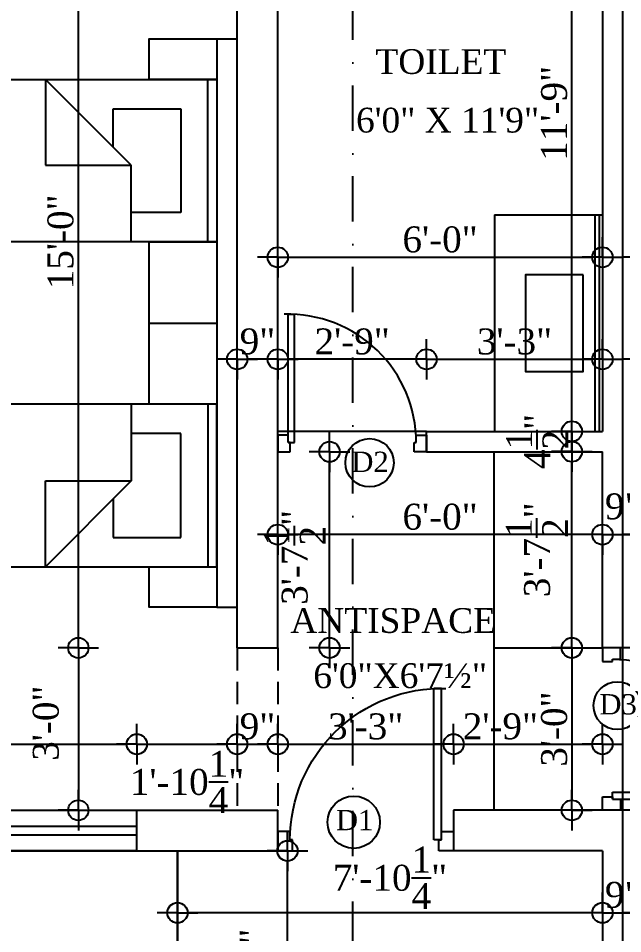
# Model space of a CAD drawing. Extents: x -4781 to 3971, y -2954 to -1072.
# Drawn here: x -2192.1 to -2058, y -2095 to -1892.1 of the extents above; entities that cross this region are included whole.
import ezdxf

# ---------------------------------------------------------------- set-up
doc = ezdxf.new("R2010")
doc.units = 0
doc.header["$LTSCALE"] = 20
doc.header["$MEASUREMENT"] = 0
doc.header["$PDMODE"] = 34
doc.linetypes.add('DASHDOT', pattern=[1, 0.5, -0.25, 0, -0.25])
doc.linetypes.add('HIDDEN', pattern=[0.375, 0.25, -0.125])
doc.layers.get('0').update_dxf_attribs({"linetype": 'CONTINUOUS'})
doc.layers.get('DEFPOINTS').update_dxf_attribs({"linetype": 'CONTINUOUS'})
doc.layers.add('area', color=3, linetype='CONTINUOUS', plot=False)
doc.layers.add('correct', color=230, linetype='CONTINUOUS', plot=False)
for name, color, linetype in [('DIMLINE', 254, 'CONTINUOUS'), ('DOOR', 1, 'CONTINUOUS'), ('DOOR TEXT', 2, 'CONTINUOUS'), ('FURN', 10, 'CONTINUOUS'), ('glass', 4, 'CONTINUOUS'), ('PLUMBING', 6, 'CONTINUOUS'), ('sec', 13, 'DASHDOT'), ('text', 2, 'CONTINUOUS'), ('wall', 13, 'CONTINUOUS'), ('WINDOW', 4, 'CONTINUOUS'), ('window sill', 5, 'CONTINUOUS')]:
    doc.layers.add(name, color=color, linetype=linetype)
doc.styles.add('DIMTEXT', font='times_1.ttf')
doc.styles.add('style5', font='times_1.ttf')
doc.dimstyles.new('ARCH_48_0', dxfattribs={"dimtxt": 5.75, "dimasz": 2.25, "dimexe": 0.25, "dimexo": 0, "dimgap": 1, "dimtad": 1, "dimzin": 3, "dimdsep": 46, "dimlunit": 4, "dimtxsty": 'DIMTEXT', "dimblk": 'BLK', "dimcen": 0, "dimdle": 0.09375, "dimse1": 1, "dimse2": 1, "dimclrd": 254, "dimclrt": 3, "dimadec": 1, "dimazin": 0, "dimtfac": 1, "dimtix": 1, "dimtmove": 2, "dimatfit": 3, "dimldrblk": 'NONE', "dimfxl": 0.25, "dimtvp": 1.4625, "dimtolj": 1, "dimtzin": 15, "dimarcsym": 0})

# ---------------------------------------------------------------- blocks, each defined once
blk = doc.blocks.new('DR1H902')
at = {"color": 0}
for p, q in [((-0.5, 0), (-0.5, 1)), ((-0.5, 1), (-0.45, 1)), ((-0.45, 0), (-0.45, 1)), ((-0.5, 0), (-0.45, 0))]:
    blk.add_line(p, q, dxfattribs=at)
blk.add_arc((-0.5, 0), 1, 0, 91.70698, dxfattribs=at)
blk = doc.blocks.new('A$C3B4262AC')
at = {"layer": 'DOOR'}
for p, q in [((0, 4), (0, 0)), ((2.5, 4), (0, 4)), ((2.5, 2.25), (2.5, 4)), ((3, 2.25), (2.5, 2.25)), ((3, 0), (3, 2.25)), ((0, 0), (3, 0))]:
    blk.add_line(p, q, dxfattribs=at)
blk = doc.blocks.new('A$C1F9E242A')
blk.add_blockref('A$C3B4262AC', (0, 0))
at = {"xscale": -1}
blk.add_blockref('A$C3B4262AC', (36, 0), dxfattribs=at)
at = {"layer": 'DOOR', "xscale": -31, "yscale": 31, "zscale": 68.88888888888889}
blk.add_blockref('DR1H902', (18, 2.25), dxfattribs=at)
blk = doc.blocks.new('*U33')
at = {"xscale": -1}
blk.add_blockref('A$C1F9E242A', (0, -2), dxfattribs=at)
blk = doc.blocks.new('*U34')
at = {"xscale": -1}
blk.add_blockref('A$C1F9E242A', (0, -2), dxfattribs=at)
blk = doc.blocks.new('RECTANG')
for p, q in [((1, 1), (0, 1)), ((0, 1), (0, 0)), ((1, 0), (1, 1)), ((0, 0), (1, 0))]:
    blk.add_line(p, q)
blk = doc.blocks.new('BEDHOSP')
at = {"color": 0}
for p, q in [((-78, -18), (-78, 18)), ((-19, 18), (-19, 1)), ((-2, 18), (-2, -18)), ((-8, 11.5), (-19, 11.5)), ((-8, -11.5), (-8, 11.5)), ((-19, 1), (-38, -18)), ((-38, -18), (-38, 1)), ((-38, 1), (-19, 1)), ((-23, -3), (-23, -11.5)), ((-23, -11.5), (-8, -11.5))]:
    blk.add_line(p, q, dxfattribs=at)
at = {"color": 0, "xscale": 80, "yscale": 36, "zscale": 80}
blk.add_blockref('RECTANG', (-80, -18), dxfattribs=at)
blk = doc.blocks.new('BLK')
for q in [(0, 2), (-2, 0), (2, 0), (0, -2)]:
    blk.add_line((0, 0), q)
blk.add_circle((0, 0), 1)
blk = doc.blocks.new('*D78')
at = {"layer": 'DEFPOINTS', "color": 0, "lineweight": -2, "transparency": 16777216}
for p in [(-2143.55, -2031.65), (-2178.78, -2067.65), (-2143.55, -2067.65)]:
    blk.add_point(p, dxfattribs=at)
at = {"layer": 'DIMLINE', "color": 254, "lineweight": -2, "transparency": 16777216}
blk.add_line((-2178.78, -2033.9), (-2178.78, -2065.4), dxfattribs=at)
at = {"layer": 'DIMLINE', "color": 254, "lineweight": -2, "transparency": 16777216, "xscale": 2.25, "yscale": 2.25, "zscale": 2.25}
for p, rotation in [((-2178.78, -2031.65), 90), ((-2178.78, -2067.65), 270)]:
    blk.add_blockref('BLK', p, dxfattribs=dict(at, rotation=rotation))
at = {"layer": 'DIMLINE', "color": 3, "lineweight": -2, "transparency": 16777216, "insert": (-2185.97, -2048.34), "char_height": 5.75, "attachment_point": 5, "rotation": 90, "style": 'DIMTEXT'}
blk.add_mtext('\\A1;3\'-0"', dxfattribs=at)
blk = doc.blocks.new('_None')
blk = doc.blocks.new('*D79')
at = {"layer": 'DEFPOINTS', "color": 0, "lineweight": -2, "transparency": 16777216}
for p in [(-2178.78, -1851.65), (-2165.8, -1851.65), (-2143.55, -2031.65)]:
    blk.add_point(p, dxfattribs=at)
at = {"layer": 'DIMLINE', "color": 254, "lineweight": -2, "transparency": 16777216}
blk.add_line((-2178.78, -2029.4), (-2178.78, -1853.9), dxfattribs=at)
at = {"layer": 'DIMLINE', "color": 254, "lineweight": -2, "transparency": 16777216, "xscale": 2.25, "yscale": 2.25, "zscale": 2.25}
for p, rotation in [((-2178.78, -1851.65), 90), ((-2178.78, -2031.65), 270)]:
    blk.add_blockref('BLK', p, dxfattribs=dict(at, rotation=rotation))
at = {"layer": 'DIMLINE', "color": 3, "lineweight": -2, "transparency": 16777216, "insert": (-2182.71, -1941.65), "char_height": 5.75, "attachment_point": 5, "rotation": 90, "style": 'DIMTEXT'}
blk.add_mtext('\\A1;15\'-0"', dxfattribs=at)
blk = doc.blocks.new('*D82')
at = {"layer": 'DEFPOINTS', "color": 0, "lineweight": -2, "transparency": 16777216}
for p in [(-2165.8, -2053), (-2259.3, -2067.65), (-2165.8, -2067.65)]:
    blk.add_point(p, dxfattribs=at)
at = {"layer": 'DIMLINE', "color": 254, "lineweight": -2, "transparency": 16777216}
blk.add_line((-2257.05, -2053), (-2168.05, -2053), dxfattribs=at)
at = {"layer": 'DIMLINE', "color": 254, "lineweight": -2, "transparency": 16777216, "xscale": 2.25, "yscale": 2.25, "zscale": 2.25, "rotation": 180}
blk.add_blockref('BLK', (-2259.3, -2053), dxfattribs=at)
at = {"layer": 'DIMLINE', "color": 254, "lineweight": -2, "transparency": 16777216, "xscale": 2.25, "yscale": 2.25, "zscale": 2.25}
blk.add_blockref('BLK', (-2165.8, -2053), dxfattribs=at)
at = {"layer": 'DIMLINE', "color": 3, "lineweight": -2, "transparency": 16777216, "insert": (-2212.55, -2045.25), "char_height": 5.75, "attachment_point": 5, "style": 'DIMTEXT'}
blk.add_mtext('\\A1;7\'-9{\\H1.000000x;\\S1/2;}"', dxfattribs=at)
blk = doc.blocks.new('*D83')
at = {"layer": 'DEFPOINTS', "color": 0, "lineweight": -2, "transparency": 16777216}
for p in [(-2143.55, -2053), (-2165.8, -2067.65), (-2143.55, -2067.65)]:
    blk.add_point(p, dxfattribs=at)
at = {"layer": 'DIMLINE', "color": 254, "lineweight": -2, "transparency": 16777216}
blk.add_line((-2163.55, -2053), (-2145.8, -2053), dxfattribs=at)
at = {"layer": 'DIMLINE', "color": 254, "lineweight": -2, "transparency": 16777216, "xscale": 2.25, "yscale": 2.25, "zscale": 2.25, "rotation": 180}
blk.add_blockref('BLK', (-2165.8, -2053), dxfattribs=at)
at = {"layer": 'DIMLINE', "color": 254, "lineweight": -2, "transparency": 16777216, "xscale": 2.25, "yscale": 2.25, "zscale": 2.25}
blk.add_blockref('BLK', (-2143.55, -2053), dxfattribs=at)
at = {"layer": 'DIMLINE', "color": 3, "lineweight": -2, "transparency": 16777216, "insert": (-2154.67, -2061.37), "char_height": 5.75, "attachment_point": 5, "style": 'DIMTEXT'}
blk.add_mtext('\\A1;1\'-10{\\H1.000000x;\\S1/4;}"', dxfattribs=at)
blk = doc.blocks.new('*D84')
at = {"layer": 'DEFPOINTS', "color": 0, "lineweight": -2, "transparency": 16777216}
for p in [(-2134.55, -2053), (-2143.55, -2067.65), (-2134.55, -2067.65)]:
    blk.add_point(p, dxfattribs=at)
at = {"layer": 'DIMLINE', "color": 254, "lineweight": -2, "transparency": 16777216}
blk.add_line((-2141.3, -2053), (-2136.8, -2053), dxfattribs=at)
at = {"layer": 'DIMLINE', "color": 254, "lineweight": -2, "transparency": 16777216, "xscale": 2.25, "yscale": 2.25, "zscale": 2.25, "rotation": 180}
blk.add_blockref('BLK', (-2143.55, -2053), dxfattribs=at)
at = {"layer": 'DIMLINE', "color": 254, "lineweight": -2, "transparency": 16777216, "xscale": 2.25, "yscale": 2.25, "zscale": 2.25}
blk.add_blockref('BLK', (-2134.55, -2053), dxfattribs=at)
at = {"layer": 'DIMLINE', "color": 3, "lineweight": -2, "transparency": 16777216, "insert": (-2139.05, -2049.07), "char_height": 5.75, "attachment_point": 5, "style": 'DIMTEXT'}
blk.add_mtext('\\A1;9"', dxfattribs=at)
blk = doc.blocks.new('*D85')
at = {"layer": 'DEFPOINTS', "color": 0, "lineweight": -2, "transparency": 16777216}
for p in [(-2095.55, -2053), (-2134.55, -2067.65), (-2095.55, -2067.65)]:
    blk.add_point(p, dxfattribs=at)
at = {"layer": 'DIMLINE', "color": 254, "lineweight": -2, "transparency": 16777216}
blk.add_line((-2132.3, -2053), (-2097.8, -2053), dxfattribs=at)
at = {"layer": 'DIMLINE', "color": 254, "lineweight": -2, "transparency": 16777216, "xscale": 2.25, "yscale": 2.25, "zscale": 2.25, "rotation": 180}
blk.add_blockref('BLK', (-2134.55, -2053), dxfattribs=at)
at = {"layer": 'DIMLINE', "color": 254, "lineweight": -2, "transparency": 16777216, "xscale": 2.25, "yscale": 2.25, "zscale": 2.25}
blk.add_blockref('BLK', (-2095.55, -2053), dxfattribs=at)
at = {"layer": 'DIMLINE', "color": 3, "lineweight": -2, "transparency": 16777216, "insert": (-2115.05, -2049.08), "char_height": 5.75, "attachment_point": 5, "style": 'DIMTEXT'}
blk.add_mtext('\\A1;3\'-3"', dxfattribs=at)
blk = doc.blocks.new('*D86')
at = {"layer": 'DEFPOINTS', "color": 0, "lineweight": -2, "transparency": 16777216}
for p in [(-2062.55, -2053), (-2095.55, -2067.65), (-2062.55, -2067.65)]:
    blk.add_point(p, dxfattribs=at)
at = {"layer": 'DIMLINE', "color": 254, "lineweight": -2, "transparency": 16777216}
blk.add_line((-2093.3, -2053), (-2064.8, -2053), dxfattribs=at)
at = {"layer": 'DIMLINE', "color": 254, "lineweight": -2, "transparency": 16777216, "xscale": 2.25, "yscale": 2.25, "zscale": 2.25, "rotation": 180}
blk.add_blockref('BLK', (-2095.55, -2053), dxfattribs=at)
at = {"layer": 'DIMLINE', "color": 254, "lineweight": -2, "transparency": 16777216, "xscale": 2.25, "yscale": 2.25, "zscale": 2.25}
blk.add_blockref('BLK', (-2062.55, -2053), dxfattribs=at)
at = {"layer": 'DIMLINE', "color": 3, "lineweight": -2, "transparency": 16777216, "insert": (-2085.17, -2049.07), "char_height": 5.75, "attachment_point": 5, "style": 'DIMTEXT'}
blk.add_mtext('\\A1;2\'-9"', dxfattribs=at)
blk = doc.blocks.new('*D87')
at = {"layer": 'DEFPOINTS', "color": 0, "lineweight": -2, "transparency": 16777216}
for p in [(-2053.55, -2006.54), (-2062.55, -2067.65), (-2053.55, -2067.65)]:
    blk.add_point(p, dxfattribs=at)
at = {"layer": 'DIMLINE', "color": 254, "lineweight": -2, "transparency": 16777216}
blk.add_line((-2060.3, -2006.54), (-2055.8, -2006.54), dxfattribs=at)
at = {"layer": 'DIMLINE', "color": 254, "lineweight": -2, "transparency": 16777216, "xscale": 2.25, "yscale": 2.25, "zscale": 2.25, "rotation": 180}
blk.add_blockref('BLK', (-2062.55, -2006.54), dxfattribs=at)
at = {"layer": 'DIMLINE', "color": 254, "lineweight": -2, "transparency": 16777216, "xscale": 2.25, "yscale": 2.25, "zscale": 2.25}
blk.add_blockref('BLK', (-2053.55, -2006.54), dxfattribs=at)
at = {"layer": 'DIMLINE', "color": 3, "lineweight": -2, "transparency": 16777216, "insert": (-2058.05, -2000.31), "char_height": 5.75, "attachment_point": 5, "style": 'DIMTEXT'}
blk.add_mtext('\\A1;9"', dxfattribs=at)
blk = doc.blocks.new('*D90')
at = {"layer": 'DEFPOINTS', "color": 0, "lineweight": -2, "transparency": 16777216}
for p in [(-2069.31, -1988.15), (-2062.55, -1988.15), (-2062.55, -2031.65)]:
    blk.add_point(p, dxfattribs=at)
at = {"layer": 'DIMLINE', "color": 254, "lineweight": -2, "transparency": 16777216}
blk.add_line((-2069.31, -2029.4), (-2069.31, -1990.4), dxfattribs=at)
at = {"layer": 'DIMLINE', "color": 254, "lineweight": -2, "transparency": 16777216, "xscale": 2.25, "yscale": 2.25, "zscale": 2.25}
for p, rotation in [((-2069.31, -1988.15), 90), ((-2069.31, -2031.65), 270)]:
    blk.add_blockref('BLK', p, dxfattribs=dict(at, rotation=rotation))
at = {"layer": 'DIMLINE', "color": 3, "lineweight": -2, "transparency": 16777216, "insert": (-2077.06, -2009.9), "char_height": 5.75, "attachment_point": 5, "rotation": 90, "style": 'DIMTEXT'}
blk.add_mtext('\\A1;3\'-7{\\H1.000000x;\\S1/2;}"', dxfattribs=at)
blk = doc.blocks.new('*D91')
at = {"layer": 'DEFPOINTS', "color": 0, "lineweight": -2, "transparency": 16777216}
for p in [(-2134.55, -1988.17), (-2123.06, -1988.17), (-2134.55, -2031.65)]:
    blk.add_point(p, dxfattribs=at)
at = {"layer": 'DIMLINE', "color": 254, "lineweight": -2, "transparency": 16777216}
blk.add_line((-2123.06, -2029.4), (-2123.06, -1990.42), dxfattribs=at)
at = {"layer": 'DIMLINE', "color": 254, "lineweight": -2, "transparency": 16777216, "xscale": 2.25, "yscale": 2.25, "zscale": 2.25}
for p, rotation in [((-2123.06, -1988.17), 90), ((-2123.06, -2031.65), 270)]:
    blk.add_blockref('BLK', p, dxfattribs=dict(at, rotation=rotation))
at = {"layer": 'DIMLINE', "color": 3, "lineweight": -2, "transparency": 16777216, "insert": (-2130.82, -2011.59), "char_height": 5.75, "attachment_point": 5, "rotation": 90, "style": 'DIMTEXT'}
blk.add_mtext('\\A1;3\'-7{\\H1.000000x;\\S1/2;}"', dxfattribs=at)
blk = doc.blocks.new('*D92')
at = {"layer": 'DEFPOINTS', "color": 0, "lineweight": -2, "transparency": 16777216}
for p in [(-2096.53, -1983.65), (-2069.31, -1983.65), (-2096.53, -1988.15)]:
    blk.add_point(p, dxfattribs=at)
at = {"layer": 'DIMLINE', "color": 254, "lineweight": -2, "transparency": 16777216}
for p, q in [((-2069.31, -1981.4), (-2069.31, -1979.15)), ((-2069.31, -1988.15), (-2069.31, -1983.65)), ((-2069.31, -1990.4), (-2069.31, -1992.65))]:
    blk.add_line(p, q, dxfattribs=at)
at = {"layer": 'DIMLINE', "color": 254, "lineweight": -2, "transparency": 16777216, "xscale": 2.25, "yscale": 2.25, "zscale": 2.25}
for p, rotation in [((-2069.31, -1983.65), 270), ((-2069.31, -1988.15), 90)]:
    blk.add_blockref('BLK', p, dxfattribs=dict(at, rotation=rotation))
at = {"layer": 'DIMLINE', "color": 3, "lineweight": -2, "transparency": 16777216, "insert": (-2077, -1985.9), "char_height": 5.75, "attachment_point": 5, "rotation": 90, "style": 'DIMTEXT'}
blk.add_mtext('\\A1;4{\\H1.000000x;\\S1/2;}"', dxfattribs=at)
blk = doc.blocks.new('*D93')
at = {"layer": 'DEFPOINTS', "color": 0, "lineweight": -2, "transparency": 16777216}
for p in [(-2098.55, -1842.65), (-2069.31, -1842.65), (-2095.02, -1983.65)]:
    blk.add_point(p, dxfattribs=at)
at = {"layer": 'DIMLINE', "color": 254, "lineweight": -2, "transparency": 16777216}
blk.add_line((-2069.31, -1981.4), (-2069.31, -1844.9), dxfattribs=at)
at = {"layer": 'DIMLINE', "color": 254, "lineweight": -2, "transparency": 16777216, "xscale": 2.25, "yscale": 2.25, "zscale": 2.25}
for p, rotation in [((-2069.31, -1842.65), 90), ((-2069.31, -1983.65), 270)]:
    blk.add_blockref('BLK', p, dxfattribs=dict(at, rotation=rotation))
at = {"layer": 'DIMLINE', "color": 3, "lineweight": -2, "transparency": 16777216, "insert": (-2073.24, -1913.15), "char_height": 5.75, "attachment_point": 5, "rotation": 90, "style": 'DIMTEXT'}
blk.add_mtext('\\A1;11\'-9"', dxfattribs=at)
blk = doc.blocks.new('*D100')
at = {"layer": 'DEFPOINTS', "color": 0, "lineweight": -2, "transparency": 16777216}
for p in [(-2062.55, -1967.68), (-2101.55, -1983.65), (-2062.55, -1983.65)]:
    blk.add_point(p, dxfattribs=at)
at = {"layer": 'DIMLINE', "color": 254, "lineweight": -2, "transparency": 16777216}
blk.add_line((-2099.3, -1967.68), (-2064.8, -1967.68), dxfattribs=at)
at = {"layer": 'DIMLINE', "color": 254, "lineweight": -2, "transparency": 16777216, "xscale": 2.25, "yscale": 2.25, "zscale": 2.25, "rotation": 180}
blk.add_blockref('BLK', (-2101.55, -1967.68), dxfattribs=at)
at = {"layer": 'DIMLINE', "color": 254, "lineweight": -2, "transparency": 16777216, "xscale": 2.25, "yscale": 2.25, "zscale": 2.25}
blk.add_blockref('BLK', (-2062.55, -1967.68), dxfattribs=at)
at = {"layer": 'DIMLINE', "color": 3, "lineweight": -2, "transparency": 16777216, "insert": (-2082.05, -1963.76), "char_height": 5.75, "attachment_point": 5, "style": 'DIMTEXT'}
blk.add_mtext('\\A1;3\'-3"', dxfattribs=at)
blk = doc.blocks.new('*D101')
at = {"layer": 'DEFPOINTS', "color": 0, "lineweight": -2, "transparency": 16777216}
for p in [(-2134.55, -1967.68), (-2134.55, -1983.65), (-2101.55, -1983.65)]:
    blk.add_point(p, dxfattribs=at)
at = {"layer": 'DIMLINE', "color": 254, "lineweight": -2, "transparency": 16777216}
blk.add_line((-2103.8, -1967.68), (-2132.3, -1967.68), dxfattribs=at)
at = {"layer": 'DIMLINE', "color": 254, "lineweight": -2, "transparency": 16777216, "xscale": 2.25, "yscale": 2.25, "zscale": 2.25, "rotation": 180}
blk.add_blockref('BLK', (-2134.55, -1967.68), dxfattribs=at)
at = {"layer": 'DIMLINE', "color": 254, "lineweight": -2, "transparency": 16777216, "xscale": 2.25, "yscale": 2.25, "zscale": 2.25}
blk.add_blockref('BLK', (-2101.55, -1967.68), dxfattribs=at)
at = {"layer": 'DIMLINE', "color": 3, "lineweight": -2, "transparency": 16777216, "insert": (-2118.05, -1963.75), "char_height": 5.75, "attachment_point": 5, "style": 'DIMTEXT'}
blk.add_mtext('\\A1;2\'-9"', dxfattribs=at)
blk = doc.blocks.new('*D102')
at = {"layer": 'DEFPOINTS', "color": 0, "lineweight": -2, "transparency": 16777216}
for p in [(-2014.55, -1967.68), (-2053.55, -1983.65), (-2014.55, -1983.65)]:
    blk.add_point(p, dxfattribs=at)
at = {"layer": 'DIMLINE', "color": 254, "lineweight": -2, "transparency": 16777216}
blk.add_line((-2051.3, -1967.68), (-2016.8, -1967.68), dxfattribs=at)
at = {"layer": 'DIMLINE', "color": 254, "lineweight": -2, "transparency": 16777216, "xscale": 2.25, "yscale": 2.25, "zscale": 2.25, "rotation": 180}
blk.add_blockref('BLK', (-2053.55, -1967.68), dxfattribs=at)
at = {"layer": 'DIMLINE', "color": 254, "lineweight": -2, "transparency": 16777216, "xscale": 2.25, "yscale": 2.25, "zscale": 2.25}
blk.add_blockref('BLK', (-2014.55, -1967.68), dxfattribs=at)
at = {"layer": 'DIMLINE', "color": 3, "lineweight": -2, "transparency": 16777216, "insert": (-2034.05, -1963.76), "char_height": 5.75, "attachment_point": 5, "style": 'DIMTEXT'}
blk.add_mtext('\\A1;3\'-3"', dxfattribs=at)
blk = doc.blocks.new('*D105')
at = {"layer": 'DEFPOINTS', "color": 0, "lineweight": -2, "transparency": 16777216}
for p in [(-2053.55, -2001.7), (-1981.55, -2001.7), (-1981.55, -2006.54)]:
    blk.add_point(p, dxfattribs=at)
at = {"layer": 'DIMLINE', "color": 254, "lineweight": -2, "transparency": 16777216}
blk.add_line((-2051.3, -2006.54), (-1983.8, -2006.54), dxfattribs=at)
at = {"layer": 'DIMLINE', "color": 254, "lineweight": -2, "transparency": 16777216, "xscale": 2.25, "yscale": 2.25, "zscale": 2.25, "rotation": 180}
blk.add_blockref('BLK', (-2053.55, -2006.54), dxfattribs=at)
at = {"layer": 'DIMLINE', "color": 254, "lineweight": -2, "transparency": 16777216, "xscale": 2.25, "yscale": 2.25, "zscale": 2.25}
blk.add_blockref('BLK', (-1981.55, -2006.54), dxfattribs=at)
at = {"layer": 'DIMLINE', "color": 3, "lineweight": -2, "transparency": 16777216, "insert": (-2017.55, -2002.61), "char_height": 5.75, "attachment_point": 5, "style": 'DIMTEXT'}
blk.add_mtext('\\A1;6\'-0"', dxfattribs=at)
blk = doc.blocks.new('*D106')
at = {"layer": 'DEFPOINTS', "color": 0, "lineweight": -2, "transparency": 16777216}
for p in [(-2134.55, -1996.91), (-2062.55, -1996.91), (-2134.55, -2006.54)]:
    blk.add_point(p, dxfattribs=at)
at = {"layer": 'DIMLINE', "color": 254, "lineweight": -2, "transparency": 16777216}
blk.add_line((-2064.8, -2006.54), (-2132.3, -2006.54), dxfattribs=at)
at = {"layer": 'DIMLINE', "color": 254, "lineweight": -2, "transparency": 16777216, "xscale": 2.25, "yscale": 2.25, "zscale": 2.25, "rotation": 180}
blk.add_blockref('BLK', (-2134.55, -2006.54), dxfattribs=at)
at = {"layer": 'DIMLINE', "color": 254, "lineweight": -2, "transparency": 16777216, "xscale": 2.25, "yscale": 2.25, "zscale": 2.25}
blk.add_blockref('BLK', (-2062.55, -2006.54), dxfattribs=at)
at = {"layer": 'DIMLINE', "color": 3, "lineweight": -2, "transparency": 16777216, "insert": (-2098.55, -2002.61), "char_height": 5.75, "attachment_point": 5, "style": 'DIMTEXT'}
blk.add_mtext('\\A1;6\'-0"', dxfattribs=at)
blk = doc.blocks.new('*D107')
at = {"layer": 'DEFPOINTS', "color": 0, "lineweight": -2, "transparency": 16777216}
for p in [(-2143.55, -1967.68), (-2143.55, -1975), (-2134.55, -1975)]:
    blk.add_point(p, dxfattribs=at)
at = {"layer": 'DIMLINE', "color": 254, "lineweight": -2, "transparency": 16777216}
blk.add_line((-2136.8, -1967.68), (-2141.3, -1967.68), dxfattribs=at)
at = {"layer": 'DIMLINE', "color": 254, "lineweight": -2, "transparency": 16777216, "xscale": 2.25, "yscale": 2.25, "zscale": 2.25, "rotation": 180}
blk.add_blockref('BLK', (-2143.55, -1967.68), dxfattribs=at)
at = {"layer": 'DIMLINE', "color": 254, "lineweight": -2, "transparency": 16777216, "xscale": 2.25, "yscale": 2.25, "zscale": 2.25}
blk.add_blockref('BLK', (-2134.55, -1967.68), dxfattribs=at)
at = {"layer": 'DIMLINE', "color": 3, "lineweight": -2, "transparency": 16777216, "insert": (-2139.05, -1963.75), "char_height": 5.75, "attachment_point": 5, "style": 'DIMTEXT'}
blk.add_mtext('\\A1;9"', dxfattribs=at)
blk = doc.blocks.new('*D123')
at = {"layer": 'DEFPOINTS', "color": 0, "lineweight": -2, "transparency": 16777216}
for p in [(-2062.55, -1945.07), (-2134.55, -1949.73), (-2062.55, -1949.73)]:
    blk.add_point(p, dxfattribs=at)
at = {"layer": 'DIMLINE', "color": 254, "lineweight": -2, "transparency": 16777216}
blk.add_line((-2132.3, -1945.07), (-2064.8, -1945.07), dxfattribs=at)
at = {"layer": 'DIMLINE', "color": 254, "lineweight": -2, "transparency": 16777216, "xscale": 2.25, "yscale": 2.25, "zscale": 2.25, "rotation": 180}
blk.add_blockref('BLK', (-2134.55, -1945.07), dxfattribs=at)
at = {"layer": 'DIMLINE', "color": 254, "lineweight": -2, "transparency": 16777216, "xscale": 2.25, "yscale": 2.25, "zscale": 2.25}
blk.add_blockref('BLK', (-2062.55, -1945.07), dxfattribs=at)
at = {"layer": 'DIMLINE', "color": 3, "lineweight": -2, "transparency": 16777216, "insert": (-2098.55, -1941.14), "char_height": 5.75, "attachment_point": 5, "style": 'DIMTEXT'}
blk.add_mtext('\\A1;6\'-0"', dxfattribs=at)
blk = doc.blocks.new('*D124')
at = {"layer": 'DEFPOINTS', "color": 0, "lineweight": -2, "transparency": 16777216}
for p in [(-1981.55, -1945.07), (-2053.55, -1956.28), (-1981.55, -1956.28)]:
    blk.add_point(p, dxfattribs=at)
at = {"layer": 'DIMLINE', "color": 254, "lineweight": -2, "transparency": 16777216}
blk.add_line((-2051.3, -1945.07), (-1983.8, -1945.07), dxfattribs=at)
at = {"layer": 'DIMLINE', "color": 254, "lineweight": -2, "transparency": 16777216, "xscale": 2.25, "yscale": 2.25, "zscale": 2.25, "rotation": 180}
blk.add_blockref('BLK', (-2053.55, -1945.07), dxfattribs=at)
at = {"layer": 'DIMLINE', "color": 254, "lineweight": -2, "transparency": 16777216, "xscale": 2.25, "yscale": 2.25, "zscale": 2.25}
blk.add_blockref('BLK', (-1981.55, -1945.07), dxfattribs=at)
at = {"layer": 'DIMLINE', "color": 3, "lineweight": -2, "transparency": 16777216, "insert": (-2017.55, -1941.14), "char_height": 5.75, "attachment_point": 5, "style": 'DIMTEXT'}
blk.add_mtext('\\A1;6\'-0"', dxfattribs=at)
blk = doc.blocks.new('*D148')
at = {"layer": 'DEFPOINTS', "color": 0, "lineweight": -2, "transparency": 16777216}
for p in [(-2150.17, -2076.65), (-2132.4, -2076.65), (-2147.8, -2132.15)]:
    blk.add_point(p, dxfattribs=at)
at = {"layer": 'DIMLINE', "color": 254, "lineweight": -2, "transparency": 16777216}
blk.add_line((-2132.4, -2129.9), (-2132.4, -2078.9), dxfattribs=at)
at = {"layer": 'DIMLINE', "color": 254, "lineweight": -2, "transparency": 16777216, "xscale": 2.25, "yscale": 2.25, "zscale": 2.25}
for p, rotation in [((-2132.4, -2076.65), 90), ((-2132.4, -2132.15), 270)]:
    blk.add_blockref('BLK', p, dxfattribs=dict(at, rotation=rotation))
at = {"layer": 'DIMLINE', "color": 3, "lineweight": -2, "transparency": 16777216, "insert": (-2140.15, -2104.4), "char_height": 5.75, "attachment_point": 5, "rotation": 90, "style": 'DIMTEXT'}
blk.add_mtext('\\A1;4\'-7{\\H1.000000x;\\S1/2;}"', dxfattribs=at)
blk = doc.blocks.new('*D151')
at = {"layer": 'DEFPOINTS', "color": 0, "lineweight": -2, "transparency": 16777216}
for p in [(-2053.55, -2090.37), (-2062.55, -2136.65), (-2053.55, -2136.65)]:
    blk.add_point(p, dxfattribs=at)
at = {"layer": 'DIMLINE', "color": 254, "lineweight": -2, "transparency": 16777216}
blk.add_line((-2060.3, -2090.37), (-2055.8, -2090.37), dxfattribs=at)
at = {"layer": 'DIMLINE', "color": 254, "lineweight": -2, "transparency": 16777216, "xscale": 2.25, "yscale": 2.25, "zscale": 2.25, "rotation": 180}
blk.add_blockref('BLK', (-2062.55, -2090.37), dxfattribs=at)
at = {"layer": 'DIMLINE', "color": 254, "lineweight": -2, "transparency": 16777216, "xscale": 2.25, "yscale": 2.25, "zscale": 2.25}
blk.add_blockref('BLK', (-2053.55, -2090.37), dxfattribs=at)
at = {"layer": 'DIMLINE', "color": 3, "lineweight": -2, "transparency": 16777216, "insert": (-2058.05, -2086.43), "char_height": 5.75, "attachment_point": 5, "style": 'DIMTEXT'}
blk.add_mtext('\\A1;9"', dxfattribs=at)
blk = doc.blocks.new('*D154')
at = {"layer": 'DEFPOINTS', "color": 0, "lineweight": -2, "transparency": 16777216}
for p in [(-1959.3, -2090.37), (-2053.55, -2111.66), (-1959.3, -2111.66)]:
    blk.add_point(p, dxfattribs=at)
at = {"layer": 'DIMLINE', "color": 254, "lineweight": -2, "transparency": 16777216}
blk.add_line((-2051.3, -2090.37), (-1961.55, -2090.37), dxfattribs=at)
at = {"layer": 'DIMLINE', "color": 254, "lineweight": -2, "transparency": 16777216, "xscale": 2.25, "yscale": 2.25, "zscale": 2.25, "rotation": 180}
blk.add_blockref('BLK', (-2053.55, -2090.37), dxfattribs=at)
at = {"layer": 'DIMLINE', "color": 254, "lineweight": -2, "transparency": 16777216, "xscale": 2.25, "yscale": 2.25, "zscale": 2.25}
blk.add_blockref('BLK', (-1959.3, -2090.37), dxfattribs=at)
at = {"layer": 'DIMLINE', "color": 3, "lineweight": -2, "transparency": 16777216, "insert": (-2006.42, -2082.61), "char_height": 5.75, "attachment_point": 5, "style": 'DIMTEXT'}
blk.add_mtext('\\A1;7\'-10{\\H1.000000x;\\S1/4;}"', dxfattribs=at)
blk = doc.blocks.new('*D156')
at = {"layer": 'DEFPOINTS', "color": 0, "lineweight": -2, "transparency": 16777216}
for p in [(-2156.8, -2076.65), (-2062.55, -2076.65), (-2156.8, -2090.37)]:
    blk.add_point(p, dxfattribs=at)
at = {"layer": 'DIMLINE', "color": 254, "lineweight": -2, "transparency": 16777216}
blk.add_line((-2064.8, -2090.37), (-2154.55, -2090.37), dxfattribs=at)
at = {"layer": 'DIMLINE', "color": 254, "lineweight": -2, "transparency": 16777216, "xscale": 2.25, "yscale": 2.25, "zscale": 2.25, "rotation": 180}
blk.add_blockref('BLK', (-2156.8, -2090.37), dxfattribs=at)
at = {"layer": 'DIMLINE', "color": 254, "lineweight": -2, "transparency": 16777216, "xscale": 2.25, "yscale": 2.25, "zscale": 2.25}
blk.add_blockref('BLK', (-2062.55, -2090.37), dxfattribs=at)
at = {"layer": 'DIMLINE', "color": 3, "lineweight": -2, "transparency": 16777216, "insert": (-2109.67, -2082.61), "char_height": 5.75, "attachment_point": 5, "style": 'DIMTEXT'}
blk.add_mtext('\\A1;7\'-10{\\H1.000000x;\\S1/4;}"', dxfattribs=at)
blk = doc.blocks.new('*D366')
at = {"layer": 'DEFPOINTS', "color": 0, "lineweight": -2, "transparency": 16777216}
for p in [(-2062.55, -2031.65), (-2069.31, -2067.65), (-2062.55, -2067.65)]:
    blk.add_point(p, dxfattribs=at)
at = {"layer": 'DIMLINE', "color": 254, "lineweight": -2, "transparency": 16777216}
blk.add_line((-2069.31, -2033.9), (-2069.31, -2065.4), dxfattribs=at)
at = {"layer": 'DIMLINE', "color": 254, "lineweight": -2, "transparency": 16777216, "xscale": 2.25, "yscale": 2.25, "zscale": 2.25}
for p, rotation in [((-2069.31, -2031.65), 90), ((-2069.31, -2067.65), 270)]:
    blk.add_blockref('BLK', p, dxfattribs=dict(at, rotation=rotation))
at = {"layer": 'DIMLINE', "color": 3, "lineweight": -2, "transparency": 16777216, "insert": (-2073.23, -2049.65), "char_height": 5.75, "attachment_point": 5, "rotation": 90, "style": 'DIMTEXT'}
blk.add_mtext('\\A1;3\'-0"', dxfattribs=at)

msp = doc.modelspace()

# ---------------------------------------------------------------- linework, layer by layer
for p, q in [((-2086.486, -1935.654), (-2086.486, -1983.654)), ((-2086.486, -1935.654), (-2062.486, -1935.654)), ((-2101.546, -1983.654), (-2134.546, -1983.654)), ((-2086.548, -2031.654), (-2062.548, -2031.654)), ((-2156.796, -2145.654), (-2156.796, -2076.654))]:
    msp.add_line(p, q)
at = {"lineweight": -2}
msp.add_line((-2086.548, -2067.654), (-2086.548, -1988.154), dxfattribs=at)
at = {"linetype": 'HIDDEN'}
for p, q in [((-2143.546, -2031.654), (-2143.546, -2067.654)), ((-2134.547, -2031.654), (-2134.547, -2067.654))]:
    msp.add_line(p, q, dxfattribs=at)
at = {"layer": 'area', "lineweight": -2}
msp.add_lwpolyline([(-2272.546, -1713.654), (-2272.546, -1842.654), (-2290.546, -1842.654), (-2290.546, -2076.654), (-2156.796, -2076.654), (-2156.796, -2145.654), (-1959.296, -2145.654), (-1959.296, -2076.654), (-1825.546, -2076.654), (-1825.546, -1842.654), (-1843.546, -1842.654), (-1843.546, -1713.654), (-1981.546, -1713.654), (-1981.546, -1737.654), (-2134.546, -1737.654), (-2134.546, -1713.654), (-2272.546, -1713.654)], dxfattribs=at)
at = {"layer": 'correct', "lineweight": -2}
msp.add_lwpolyline([(-2058.046, -2145.654), (-2058.046, -1737.654), (-2134.546, -1737.654), (-2134.546, -1713.654), (-2272.546, -1713.654), (-2272.546, -1842.654), (-2290.546, -1842.654), (-2290.546, -2076.654), (-2156.796, -2076.654), (-2156.796, -2145.654), (-2058.046, -2145.654)], dxfattribs=at)
at = {"layer": 'DOOR TEXT', "color": 7}
for centre, radius in [((-2114.185, -1990.608), 5.358), ((-2059.205, -2044.451), 5.306), ((-2117.7, -2070.288), 5.796)]:
    msp.add_circle(centre, radius, dxfattribs=at)
at = {"layer": 'FURN'}
msp.add_line((-2163.046, -1959.654), (-2148.046, -1959.654), dxfattribs=at)
for points in [[(-2148.046, -1905.654), (-2163.046, -1905.654), (-2163.046, -1896.654), (-2148.046, -1896.654)], [(-2163.046, -1977.654), (-2163.046, -1941.654), (-2148.046, -1941.654), (-2148.046, -1977.654)], [(-2148.046, -2022.654), (-2163.046, -2022.654), (-2163.046, -2013.654), (-2148.046, -2013.654)]]:
    msp.add_lwpolyline(points, close=True, dxfattribs=at)
at = {"layer": 'glass'}
for p, q in [((-2064.236, -1935.654), (-2064.236, -1983.654)), ((-2063.236, -1935.654), (-2063.236, -1983.654))]:
    msp.add_line(p, q, dxfattribs=at)
at = {"layer": 'PLUMBING'}
msp.add_lwpolyline([(-2066.815, -1948.947), (-2079.638, -1948.947), (-2079.638, -1970.362), (-2066.815, -1970.362)], close=True, dxfattribs=at)
at = {"layer": 'sec', "lineweight": -2}
msp.add_line((-2117.873, -2218.499), (-2117.873, -1690.677), dxfattribs=at)
at = {"layer": 'wall', "lineweight": -2}
for p, q in [((-2134.546, -2031.654), (-2134.546, -1746.654)), ((-2020.545, -2067.654), (-2095.547, -2067.654))]:
    msp.add_line(p, q, dxfattribs=at)
at = {"layer": 'wall'}
for p, q in [((-2062.546, -1842.654), (-2062.546, -1983.654)), ((-2143.546, -2031.654), (-2143.546, -1851.654)), ((-2148.046, -1896.654), (-2143.546, -1896.654)), ((-2148.046, -1896.654), (-2148.046, -2022.654)), ((-2101.546, -1983.654), (-2062.546, -1983.654)), ((-2101.546, -1988.154), (-2101.546, -1983.654)), ((-2101.546, -1988.154), (-2062.546, -1988.154)), ((-2062.546, -2031.654), (-2062.546, -1988.154)), ((-2148.046, -2022.654), (-2143.546, -2022.654)), ((-2143.546, -2031.654), (-2134.546, -2031.654)), ((-2053.545, -2031.654), (-2062.546, -2031.654)), ((-2165.796, -2067.654), (-2134.547, -2067.654)), ((-2165.796, -2076.654), (-2165.796, -2067.654)), ((-2134.547, -2076.654), (-2134.547, -2067.654)), ((-2095.547, -2067.654), (-2095.547, -2076.654)), ((-2165.796, -2076.654), (-2134.547, -2076.654)), ((-2062.546, -2076.654), (-2095.547, -2076.654)), ((-2062.546, -2076.654), (-2062.546, -2145.654))]:
    msp.add_line(p, q, dxfattribs=at)
at = {"layer": 'WINDOW'}
for p, q in [((-2259.296, -2071.154), (-2165.796, -2071.154)), ((-2165.796, -2073.154), (-2259.296, -2073.154))]:
    msp.add_line(p, q, dxfattribs=at)
at = {"layer": 'window sill'}
for p, q in [((-2259.296, -2067.654), (-2165.796, -2067.654)), ((-2165.796, -2076.654), (-2259.296, -2076.654))]:
    msp.add_line(p, q, dxfattribs=at)

# ---------------------------------------------------------------- block references
at = {"layer": 'DOOR'}
for name, p, xscale, yscale, zscale in [('*U33', (-2101.546, -1986.338), 0.9166790335966652, 0.9166790335884798, 0.9166790335858962), ('*U34', (-2134.546, -2074.488), -1.083288301044377, 1.083288301044377, 1.083288301042742)]:
    msp.add_blockref(name, p, dxfattribs=dict(at, xscale=xscale, yscale=yscale, zscale=zscale))
at = {"layer": 'DOOR', "xscale": -1, "rotation": 270}
msp.add_blockref('*U34', (-2060.546, -2031.654), dxfattribs=at)
at = {"layer": 'FURN', "xscale": -1, "rotation": 180}
msp.add_blockref('BEDHOSP', (-2148.046, -1923.654), dxfattribs=at)
at = {"layer": 'FURN'}
msp.add_blockref('BEDHOSP', (-2148.046, -1995.654), dxfattribs=at)

# ---------------------------------------------------------------- texts
at = {"layer": 'DOOR TEXT', "style": 'style5'}
for s, p in [('D2', (-2118.227, -1992.645)), ('D3', (-2063.209, -2046.392)), ('D1', (-2121.636, -2072.056))]:
    msp.add_text(s, height=4.4913, dxfattribs=at).set_placement(p)
at = {"layer": 'text', "style": 'style5'}
for s, height, p in [('TOILET', 5.4893, (-2112.88, -1904.424)), ('6\'0" X 11\'9"', 5.48935, (-2117.185, -1917.407)), ('ANTISPACE', 5.4893, (-2131.761, -2028.328)), ('6\'0"X6\'7½"', 5.4893, (-2126.665, -2040.548))]:
    msp.add_text(s, height=height, dxfattribs=at).set_placement(p)

# ---------------------------------------------------------------- dimensions: what is measured, and where the dimension line sits
at = {"layer": 'DIMLINE', "lineweight": -2}
for base, p1, p2, picture, middle in [((-2069.308, -1842.654), (-2095.02, -1983.654), (-2098.552, -1842.654), '*D93', (-2073.241, -1913.154)), ((-2178.784, -1851.654), (-2143.546, -2031.654), (-2165.796, -1851.654), '*D79', (-2182.709, -1941.654)), ((-2069.308, -1983.654), (-2096.525, -1988.154), (-2096.525, -1983.654), '*D92', (-2077.004, -1985.904)), ((-2069.308, -1988.154), (-2062.546, -2031.654), (-2062.546, -1988.154), '*D90', (-2077.062, -2009.904)), ((-2132.399, -2076.654), (-2147.796, -2132.154), (-2150.172, -2076.654), '*D148', (-2140.153, -2104.404))]:
    dim = msp.add_linear_dim(base=base, p1=p1, p2=p2, angle=90, dimstyle='ARCH_48_0', override={"dimfxl": 0.18}, dxfattribs=at)
    dim.commit()
    dim.dimension.update_dxf_attribs({"geometry": picture, "text_midpoint": middle})
for base, p1, p2, picture, middle in [((-2062.546, -1945.066), (-2134.546, -1949.728), (-2062.546, -1949.728), '*D123', (-2098.546, -1941.142)), ((-1981.546, -1945.066), (-2053.546, -1956.283), (-1981.546, -1956.282), '*D124', (-2017.546, -1941.142)), ((-2143.546, -1967.682), (-2134.546, -1974.997), (-2143.546, -1974.997), '*D107', (-2139.046, -1963.749)), ((-2134.546, -1967.682), (-2101.546, -1983.654), (-2134.546, -1983.654), '*D101', (-2118.046, -1963.749)), ((-2062.546, -1967.682), (-2101.546, -1983.654), (-2062.546, -1983.654), '*D100', (-2082.046, -1963.757)), ((-2014.546, -1967.682), (-2053.546, -1983.654), (-2014.546, -1983.654), '*D102', (-2034.046, -1963.757)), ((-2134.546, -2006.538), (-2062.546, -1996.907), (-2134.546, -1996.907), '*D106', (-2098.546, -2002.613)), ((-1981.545, -2006.538), (-2053.546, -2001.704), (-1981.545, -2001.704), '*D105', (-2017.546, -2002.613)), ((-2165.796, -2053), (-2259.296, -2067.654), (-2165.796, -2067.654), '*D82', (-2212.546, -2045.246)), ((-2134.547, -2053), (-2143.546, -2067.654), (-2134.547, -2067.654), '*D84', (-2139.047, -2049.067)), ((-2095.547, -2053), (-2134.547, -2067.654), (-2095.547, -2067.654), '*D85', (-2115.047, -2049.075)), ((-2156.796, -2090.368), (-2062.546, -2076.654), (-2156.796, -2076.654), '*D156', (-2109.671, -2082.614)), ((-1959.296, -2090.368), (-2053.546, -2111.663), (-1959.296, -2111.663), '*D154', (-2006.421, -2082.614)), ((-2053.546, -2090.368), (-2062.546, -2136.654), (-2053.546, -2136.654), '*D151', (-2058.046, -2086.435))]:
    dim = msp.add_linear_dim(base=base, p1=p1, p2=p2, dimstyle='ARCH_48_0', override={"dimfxl": 0.18}, dxfattribs=at)
    dim.commit()
    dim.dimension.update_dxf_attribs({"geometry": picture, "text_midpoint": middle})
for base, p1, p2, picture, middle in [((-2123.064, -1988.171), (-2134.547, -2031.654), (-2134.547, -1988.171), '*D91', (-2130.817, -2011.586)), ((-2178.784, -2067.654), (-2143.546, -2031.654), (-2143.546, -2067.654), '*D78', (-2185.972, -2048.335))]:
    dim = msp.add_linear_dim(base=base, p1=p1, p2=p2, angle=90, dimstyle='ARCH_48_0', override={"dimfxl": 0.18}, dxfattribs=at)
    dim.commit()
    dim.dimension.update_dxf_attribs({"geometry": picture, "text_midpoint": middle, "dimtype": 160})
for base, p1, p2, picture, middle in [((-2053.546, -2006.538), (-2062.546, -2067.654), (-2053.546, -2067.654), '*D87', (-2058.046, -2000.312)), ((-2062.546, -2053), (-2095.547, -2067.654), (-2062.546, -2067.654), '*D86', (-2085.173, -2049.067)), ((-2143.546, -2053), (-2165.796, -2067.654), (-2143.546, -2067.654), '*D83', (-2154.671, -2061.37))]:
    dim = msp.add_linear_dim(base=base, p1=p1, p2=p2, dimstyle='ARCH_48_0', override={"dimfxl": 0.18}, dxfattribs=at)
    dim.commit()
    dim.dimension.update_dxf_attribs({"geometry": picture, "text_midpoint": middle, "dimtype": 160})
dim = msp.add_linear_dim(base=(-2069.308, -2067.654), p1=(-2062.548, -2031.654), p2=(-2062.546, -2067.654), angle=90, dimstyle='ARCH_48_0', dxfattribs=at)
dim.commit()
dim.dimension.update_dxf_attribs({"geometry": '*D366', "text_midpoint": (-2073.233, -2049.654)})

doc.saveas('drawing.dxf')
